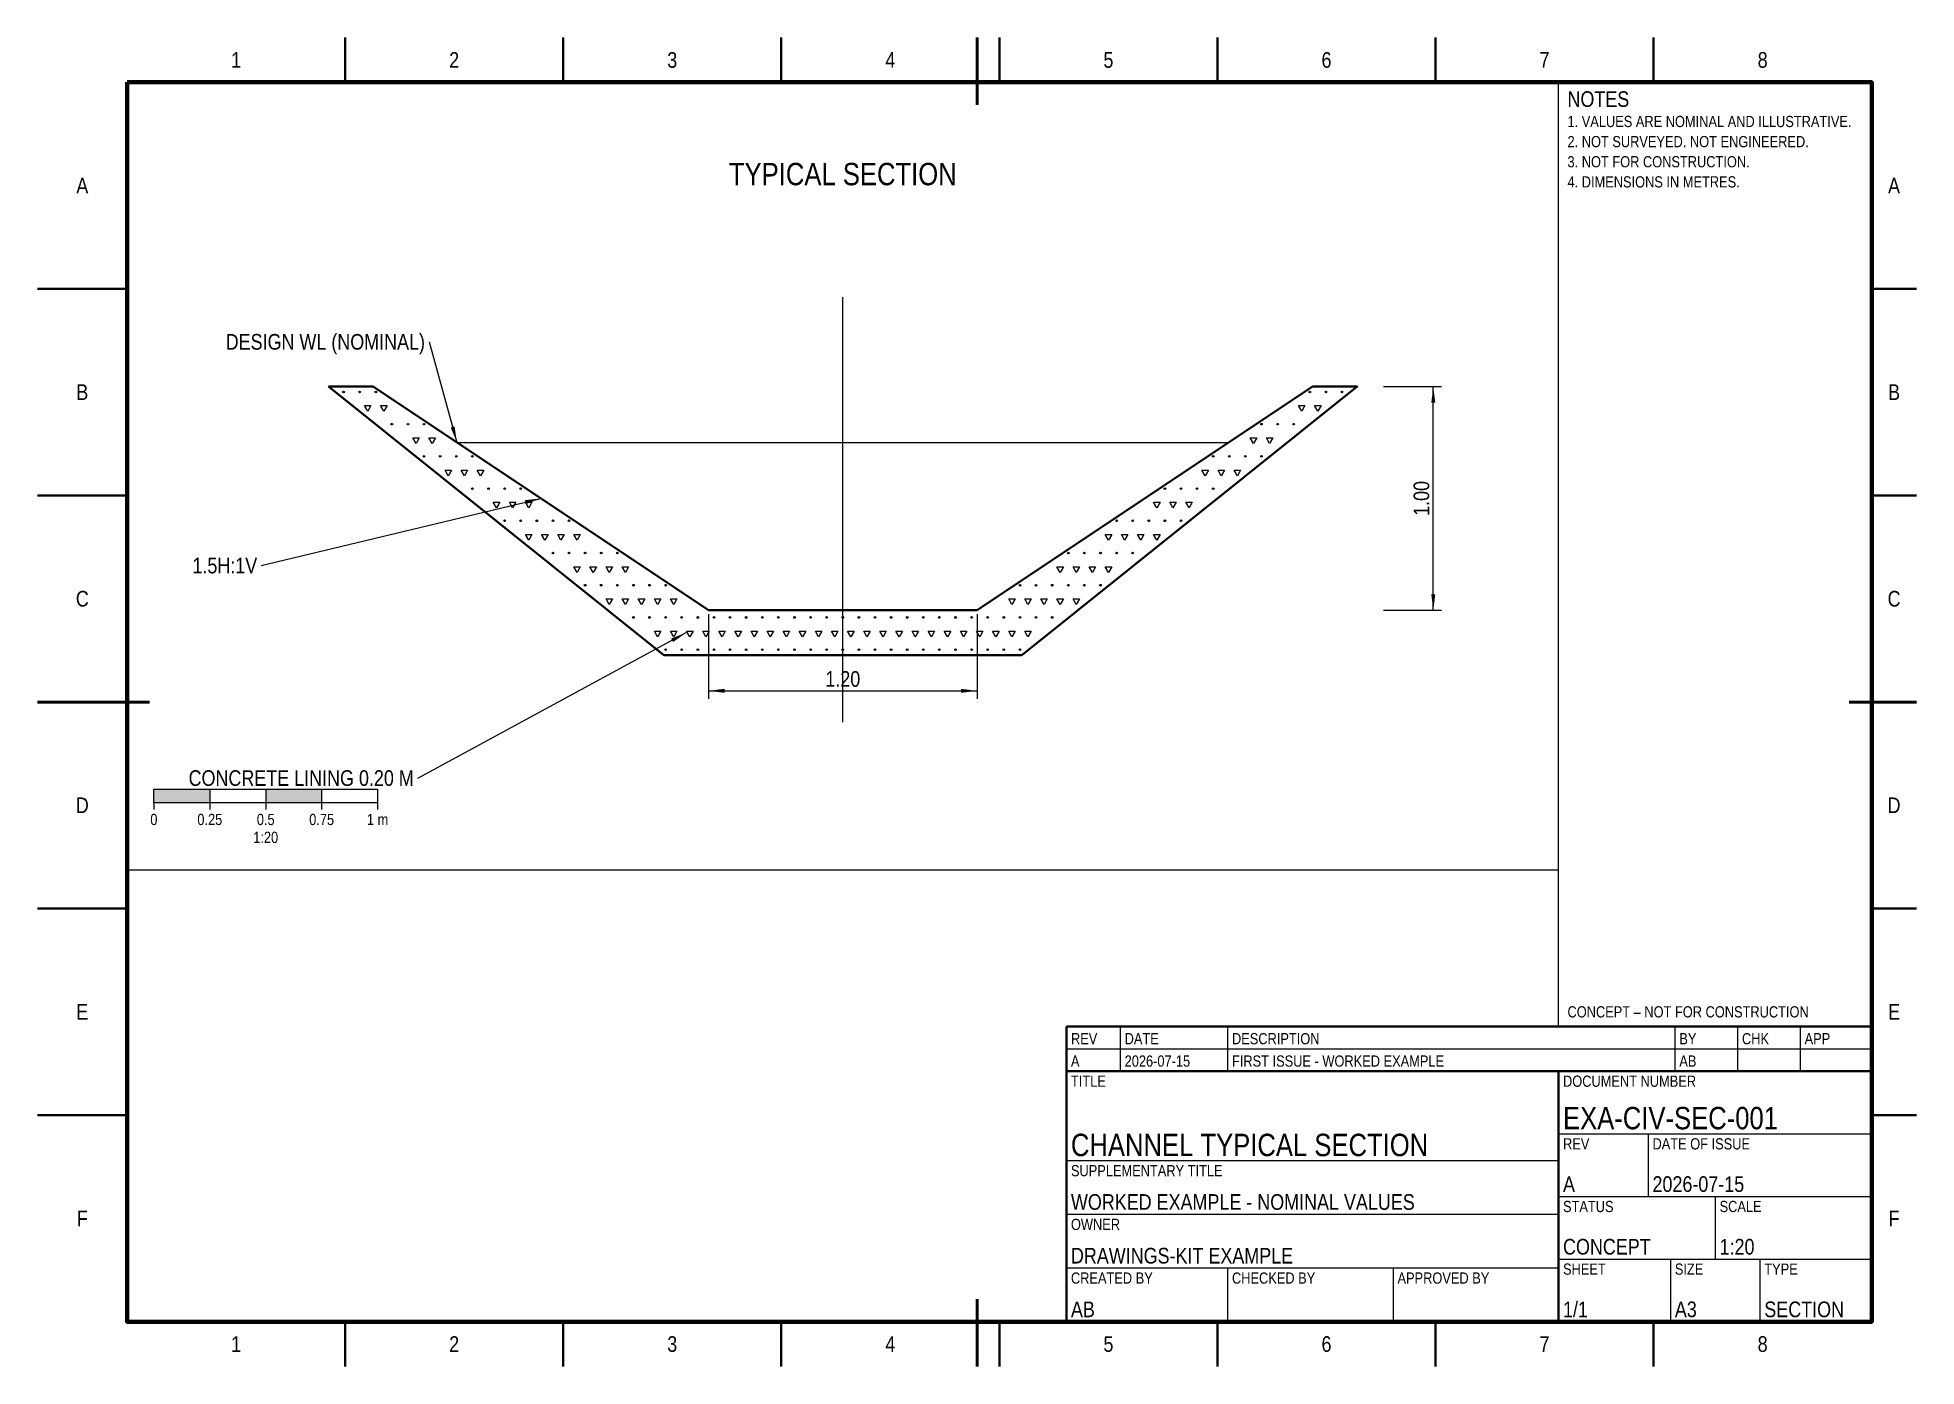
# Paper-space layout 'SHEET' of a CAD drawing. Header units: metres, sheet in millimetres. Extents: x 0 to 420, y 0 to 297.
# The model-space entities are those that its viewports show. They can reach past a viewport. Long polylines and large blocks are cut down to what shows.
import ezdxf
from ezdxf.enums import TextEntityAlignment as Align

# ---------------------------------------------------------------- set-up
doc = ezdxf.new("R2010")
doc.units = ezdxf.units.M
doc.linetypes.add('TDFA_CHAIN_018', pattern=[5.49, 4.32, -0.54, 0.09, -0.54])
doc.linetypes.add('TDFA_DASHED_018', pattern=[2.7, 2.16, -0.54])
for name, color, linetype, lineweight in [('CENTRE', 6, 'TDFA_CHAIN_018', 18), ('DIMENSIONS', 3, 'CONTINUOUS', 18), ('HATCH', 9, 'CONTINUOUS', 18), ('OUTLINE', 7, 'CONTINUOUS', 35), ('TEXT', 30, 'CONTINUOUS', 18), ('TITLEBLOCK', 54, 'CONTINUOUS', 35), ('WATER', 134, 'CONTINUOUS', 18)]:
    doc.layers.add(name, color=color, linetype=linetype, lineweight=lineweight)
doc.layers.add('VIEWPORT', color=7, linetype='Continuous', plot=False)
doc.styles.add('TDFA', font='BarlowSemiCondensed-Regular.ttf')

msp = doc.modelspace()

# ---------------------------------------------------------------- linework, layer by layer
at = {"layer": 'CENTRE', "linetype": 'TDFA_CHAIN_018', "lineweight": 18}
msp.add_line((0, -0.5), (0, 1.4), dxfattribs=at)
at = {"layer": 'OUTLINE', "linetype": 'CONTINUOUS', "lineweight": 35}
msp.add_lwpolyline([(-2.3, 1), (-0.8, -0.2), (0.8, -0.2), (2.3, 1), (2.1, 1), (0.6, 0), (-0.6, 0), (-2.1, 1)], close=True, dxfattribs=at)
at = {"layer": 'WATER', "linetype": 'TDFA_DASHED_018', "lineweight": 18}
msp.add_line((-1.725, 0.75), (1.725, 0.75), dxfattribs=at)

# ---------------------------------------------------------------- texts
at = {"layer": 'TEXT', "style": 'TDFA'}
msp.add_text('TYPICAL SECTION', height=0.1, dxfattribs=at).set_placement((0, 1.9), align=Align.CENTER)

psp = doc.layouts.new('SHEET')

# ---------------------------------------------------------------- hatches: boundary and pattern name
at = {"layer": 'DIMENSIONS', "lineweight": 18}
h = psp.add_hatch(color=7, dxfattribs=at)
h.dxf.hatch_style = 1
h.paths.add_polyline_path([(312, 219), (311.55, 215.4), (312.45, 215.4)])
h = psp.add_hatch(color=7, dxfattribs=at)
h.dxf.hatch_style = 1
h.paths.add_polyline_path([(93.75, 206.5), (93.22, 210.089), (92.353, 209.848)])
h = psp.add_hatch(color=7, dxfattribs=at)
h.dxf.hatch_style = 1
h.paths.add_polyline_path([(112.5, 194), (108.894, 193.597), (109.104, 192.722)])
h = psp.add_hatch(color=7, dxfattribs=at)
h.dxf.hatch_style = 1
h.paths.add_polyline_path([(312, 169), (312.45, 172.6), (311.55, 172.6)])
h = psp.add_hatch(color=7, dxfattribs=at)
h.dxf.hatch_style = 1
h.paths.add_polyline_path([(145, 164), (141.62, 162.681), (142.049, 161.89)])
h = psp.add_hatch(color=7, dxfattribs=at)
h.dxf.hatch_style = 1
h.paths.add_polyline_path([(150, 151), (153.6, 150.55), (153.6, 151.45)])
h = psp.add_hatch(color=7, dxfattribs=at)
h.dxf.hatch_style = 1
h.paths.add_polyline_path([(210, 151), (206.4, 151.45), (206.4, 150.55)])
at = {"layer": 'TITLEBLOCK', "lineweight": 18}
h = psp.add_hatch(color=7, dxfattribs=at)
h.dxf.hatch_style = 1
h.paths.add_polyline_path([(26, 129), (38.5, 129), (38.5, 126), (26, 126)])
h = psp.add_hatch(color=7, dxfattribs=at)
h.dxf.hatch_style = 1
h.paths.add_polyline_path([(51, 129), (63.5, 129), (63.5, 126), (51, 126)])

# ---------------------------------------------------------------- linework, layer by layer
at = {"layer": 'DIMENSIONS', "linetype": 'CONTINUOUS', "lineweight": 18}
for p, q in [((87.5, 229), (93.75, 206.5)), ((300.9, 219), (313.8, 219)), ((312, 169), (312, 219)), ((50, 179), (112.5, 194)), ((150, 168.1), (150, 149.2)), ((210, 168.1), (210, 149.2)), ((300.9, 169), (313.8, 169)), ((85, 131.5), (145, 164)), ((150, 151), (210, 151))]:
    psp.add_line(p, q, dxfattribs=at)
at = {"layer": 'HATCH', "linetype": 'CONTINUOUS', "lineweight": 18}
for points in [[(73.08, 214.74), (74.52, 214.74), (73.8, 213.48)], [(76.68, 214.74), (78.12, 214.74), (77.4, 213.48)], [(281.88, 214.74), (283.32, 214.74), (282.6, 213.48)], [(285.48, 214.74), (286.92, 214.74), (286.2, 213.48)], [(83.88, 207.54), (85.32, 207.54), (84.6, 206.28)], [(87.48, 207.54), (88.92, 207.54), (88.2, 206.28)], [(271.08, 207.54), (272.52, 207.54), (271.8, 206.28)], [(274.68, 207.54), (276.12, 207.54), (275.4, 206.28)], [(91.08, 200.34), (92.52, 200.34), (91.8, 199.08)], [(94.68, 200.34), (96.12, 200.34), (95.4, 199.08)], [(98.28, 200.34), (99.72, 200.34), (99, 199.08)], [(260.28, 200.34), (261.72, 200.34), (261, 199.08)], [(263.88, 200.34), (265.32, 200.34), (264.6, 199.08)], [(267.48, 200.34), (268.92, 200.34), (268.2, 199.08)], [(101.88, 193.14), (103.32, 193.14), (102.6, 191.88)], [(105.48, 193.14), (106.92, 193.14), (106.2, 191.88)], [(109.08, 193.14), (110.52, 193.14), (109.8, 191.88)], [(249.48, 193.14), (250.92, 193.14), (250.2, 191.88)], [(253.08, 193.14), (254.52, 193.14), (253.8, 191.88)], [(256.68, 193.14), (258.12, 193.14), (257.4, 191.88)], [(109.08, 185.94), (110.52, 185.94), (109.8, 184.68)], [(112.68, 185.94), (114.12, 185.94), (113.4, 184.68)], [(116.28, 185.94), (117.72, 185.94), (117, 184.68)], [(119.88, 185.94), (121.32, 185.94), (120.6, 184.68)], [(238.68, 185.94), (240.12, 185.94), (239.4, 184.68)], [(242.28, 185.94), (243.72, 185.94), (243, 184.68)], [(245.88, 185.94), (247.32, 185.94), (246.6, 184.68)], [(249.48, 185.94), (250.92, 185.94), (250.2, 184.68)], [(119.88, 178.74), (121.32, 178.74), (120.6, 177.48)], [(123.48, 178.74), (124.92, 178.74), (124.2, 177.48)], [(127.08, 178.74), (128.52, 178.74), (127.8, 177.48)], [(130.68, 178.74), (132.12, 178.74), (131.4, 177.48)], [(227.88, 178.74), (229.32, 178.74), (228.6, 177.48)], [(231.48, 178.74), (232.92, 178.74), (232.2, 177.48)], [(235.08, 178.74), (236.52, 178.74), (235.8, 177.48)], [(238.68, 178.74), (240.12, 178.74), (239.4, 177.48)], [(127.08, 171.54), (128.52, 171.54), (127.8, 170.28)], [(130.68, 171.54), (132.12, 171.54), (131.4, 170.28)], [(134.28, 171.54), (135.72, 171.54), (135, 170.28)], [(137.88, 171.54), (139.32, 171.54), (138.6, 170.28)], [(141.48, 171.54), (142.92, 171.54), (142.2, 170.28)], [(217.08, 171.54), (218.52, 171.54), (217.8, 170.28)], [(220.68, 171.54), (222.12, 171.54), (221.4, 170.28)], [(224.28, 171.54), (225.72, 171.54), (225, 170.28)], [(227.88, 171.54), (229.32, 171.54), (228.6, 170.28)], [(231.48, 171.54), (232.92, 171.54), (232.2, 170.28)], [(137.88, 164.34), (139.32, 164.34), (138.6, 163.08)], [(141.48, 164.34), (142.92, 164.34), (142.2, 163.08)], [(145.08, 164.34), (146.52, 164.34), (145.8, 163.08)], [(148.68, 164.34), (150.12, 164.34), (149.4, 163.08)], [(152.28, 164.34), (153.72, 164.34), (153, 163.08)], [(155.88, 164.34), (157.32, 164.34), (156.6, 163.08)], [(159.48, 164.34), (160.92, 164.34), (160.2, 163.08)], [(163.08, 164.34), (164.52, 164.34), (163.8, 163.08)], [(166.68, 164.34), (168.12, 164.34), (167.4, 163.08)], [(170.28, 164.34), (171.72, 164.34), (171, 163.08)], [(173.88, 164.34), (175.32, 164.34), (174.6, 163.08)], [(177.48, 164.34), (178.92, 164.34), (178.2, 163.08)], [(181.08, 164.34), (182.52, 164.34), (181.8, 163.08)], [(184.68, 164.34), (186.12, 164.34), (185.4, 163.08)], [(188.28, 164.34), (189.72, 164.34), (189, 163.08)], [(191.88, 164.34), (193.32, 164.34), (192.6, 163.08)], [(195.48, 164.34), (196.92, 164.34), (196.2, 163.08)], [(199.08, 164.34), (200.52, 164.34), (199.8, 163.08)], [(202.68, 164.34), (204.12, 164.34), (203.4, 163.08)], [(206.28, 164.34), (207.72, 164.34), (207, 163.08)], [(209.88, 164.34), (211.32, 164.34), (210.6, 163.08)], [(213.48, 164.34), (214.92, 164.34), (214.2, 163.08)], [(217.08, 164.34), (218.52, 164.34), (217.8, 163.08)], [(220.68, 164.34), (222.12, 164.34), (221.4, 163.08)]]:
    psp.add_lwpolyline(points, close=True, dxfattribs=at)
for centre in [(68.4, 217.8), (72, 217.8), (75.6, 217.8), (284.4, 217.8), (288, 217.8), (291.6, 217.8), (79.2, 210.6), (82.8, 210.6), (86.4, 210.6), (273.6, 210.6), (277.2, 210.6), (280.8, 210.6), (86.4, 203.4), (90, 203.4), (93.6, 203.4), (97.2, 203.4), (262.8, 203.4), (266.4, 203.4), (270, 203.4), (273.6, 203.4), (97.2, 196.2), (100.8, 196.2), (104.4, 196.2), (108, 196.2), (252, 196.2), (255.6, 196.2), (259.2, 196.2), (262.8, 196.2), (104.4, 189), (108, 189), (111.6, 189), (115.2, 189), (118.8, 189), (241.2, 189), (244.8, 189), (248.4, 189), (252, 189), (255.6, 189), (115.2, 181.8), (118.8, 181.8), (122.4, 181.8), (126, 181.8), (129.6, 181.8), (230.4, 181.8), (234, 181.8), (237.6, 181.8), (241.2, 181.8), (244.8, 181.8), (122.4, 174.6), (126, 174.6), (129.6, 174.6), (133.2, 174.6), (136.8, 174.6), (140.4, 174.6), (219.6, 174.6), (223.2, 174.6), (226.8, 174.6), (230.4, 174.6), (234, 174.6), (237.6, 174.6), (133.2, 167.4), (136.8, 167.4), (140.4, 167.4), (144, 167.4), (147.6, 167.4), (151.2, 167.4), (154.8, 167.4), (158.4, 167.4), (162, 167.4), (165.6, 167.4), (169.2, 167.4), (172.8, 167.4), (176.4, 167.4), (180, 167.4), (183.6, 167.4), (187.2, 167.4), (190.8, 167.4), (194.4, 167.4), (198, 167.4), (201.6, 167.4), (205.2, 167.4), (208.8, 167.4), (212.4, 167.4), (216, 167.4), (219.6, 167.4), (223.2, 167.4), (226.8, 167.4), (140.4, 160.2), (144, 160.2), (147.6, 160.2), (151.2, 160.2), (154.8, 160.2), (158.4, 160.2), (162, 160.2), (165.6, 160.2), (169.2, 160.2), (172.8, 160.2), (176.4, 160.2), (180, 160.2), (183.6, 160.2), (187.2, 160.2), (190.8, 160.2), (194.4, 160.2), (198, 160.2), (201.6, 160.2), (205.2, 160.2), (208.8, 160.2), (212.4, 160.2), (216, 160.2), (219.6, 160.2)]:
    psp.add_circle(centre, 0.18, dxfattribs=at)
at = {"layer": 'TITLEBLOCK', "linetype": 'CONTINUOUS', "lineweight": 35}
for p, q in [((68.75, 297), (68.75, 287)), ((117.5, 297), (117.5, 287)), ((166.25, 297), (166.25, 287)), ((215, 297), (215, 287)), ((263.75, 297), (263.75, 287)), ((312.5, 297), (312.5, 287)), ((361.25, 297), (361.25, 287)), ((0, 240.833), (20, 240.833)), ((420, 240.833), (410, 240.833)), ((0, 194.667), (20, 194.667)), ((420, 194.667), (410, 194.667)), ((0, 148.5), (20, 148.5)), ((420, 148.5), (410, 148.5)), ((0, 102.333), (20, 102.333)), ((420, 102.333), (410, 102.333)), ((230, 66), (410, 66)), ((230, 10), (230, 66)), ((340, 66), (340, 10)), ((410, 66), (410, 10)), ((0, 56.167), (20, 56.167)), ((420, 56.167), (410, 56.167)), ((68.75, 0), (68.75, 10)), ((117.5, 0), (117.5, 10)), ((166.25, 0), (166.25, 10)), ((215, 0), (215, 10)), ((410, 10), (230, 10)), ((263.75, 0), (263.75, 10)), ((312.5, 0), (312.5, 10)), ((361.25, 0), (361.25, 10))]:
    psp.add_line(p, q, dxfattribs=at)
at = {"layer": 'TITLEBLOCK', "linetype": 'CONTINUOUS', "lineweight": 50}
for p, q in [((210, 297), (210, 282)), ((0, 148.5), (25, 148.5)), ((420, 148.5), (405, 148.5)), ((210, 0), (210, 15))]:
    psp.add_line(p, q, dxfattribs=at)
at = {"layer": 'TITLEBLOCK', "linetype": 'CONTINUOUS', "lineweight": 18}
for p, q in [((26, 126), (26, 124.5)), ((38.5, 129), (38.5, 126)), ((38.5, 126), (38.5, 124.5)), ((51, 129), (51, 126)), ((51, 126), (51, 124.5)), ((63.5, 129), (63.5, 126)), ((63.5, 126), (63.5, 124.5)), ((76, 126), (76, 124.5)), ((242, 76), (242, 66)), ((266, 76), (266, 66)), ((366, 76), (366, 66)), ((380, 76), (380, 66)), ((394, 76), (394, 66)), ((230, 71), (410, 71)), ((340, 52), (410, 52)), ((360, 52), (360, 38)), ((230, 46), (340, 46)), ((340, 38), (410, 38)), ((375, 38), (375, 24)), ((230, 34), (340, 34)), ((230, 22), (340, 22)), ((266, 22), (266, 10)), ((303, 22), (303, 10)), ((340, 24), (410, 24)), ((365, 24), (365, 10)), ((385, 24), (385, 10))]:
    psp.add_line(p, q, dxfattribs=at)
at = {"layer": 'TITLEBLOCK', "linetype": 'CONTINUOUS', "lineweight": 70}
psp.add_lwpolyline([(20, 287), (410, 287), (410, 10), (20, 10)], close=True, dxfattribs=at)
at = {"layer": 'TITLEBLOCK', "linetype": 'CONTINUOUS', "lineweight": 18}
for points in [[(340, 287), (410, 287), (410, 76), (340, 76)], [(26, 129), (76, 129), (76, 126), (26, 126)]]:
    psp.add_lwpolyline(points, close=True, dxfattribs=at)
at = {"layer": 'TITLEBLOCK', "linetype": 'CONTINUOUS', "lineweight": 35}
psp.add_lwpolyline([(230, 76), (410, 76), (410, 66), (230, 66)], close=True, dxfattribs=at)

# ---------------------------------------------------------------- texts
at = {"layer": 'DIMENSIONS', "style": 'TDFA'}
for s, p in [('DESIGN WL (NOMINAL)', (86.6, 229)), ('1.5H:1V', (49.1, 179)), ('CONCRETE LINING 0.20 M', (84.1, 131.5))]:
    psp.add_text(s, height=3.5, dxfattribs=at).set_placement(p, align=Align.MIDDLE_RIGHT)
psp.add_text('1.00', height=3.5, rotation=90, dxfattribs=at).set_placement((311.1, 194), align=Align.CENTER)
psp.add_text('1.20', height=3.5, dxfattribs=at).set_placement((180, 151.9), align=Align.CENTER)
at = {"layer": 'TITLEBLOCK', "style": 'TDFA'}
for s, p in [('1', (44.375, 292)), ('2', (93.125, 292)), ('3', (141.875, 292)), ('4', (190.625, 292)), ('5', (239.375, 292)), ('6', (288.125, 292)), ('7', (336.875, 292)), ('8', (385.625, 292)), ('A', (10, 263.917)), ('A', (415, 263.917)), ('B', (10, 217.75)), ('B', (415, 217.75)), ('C', (10, 171.583)), ('C', (415, 171.583)), ('D', (10, 125.417)), ('D', (415, 125.417)), ('E', (10, 79.25)), ('E', (415, 79.25)), ('F', (10, 33.083)), ('F', (415, 33.083)), ('1', (44.375, 5)), ('2', (93.125, 5)), ('3', (141.875, 5)), ('4', (190.625, 5)), ('5', (239.375, 5)), ('6', (288.125, 5)), ('7', (336.875, 5)), ('8', (385.625, 5))]:
    psp.add_text(s, height=3.5, dxfattribs=at).set_placement(p, align=Align.MIDDLE_CENTER)
for s, height, p in [('NOTES', 3.5, (342, 281.5)), ('1. VALUES ARE NOMINAL AND ILLUSTRATIVE.', 2.5, (342, 277)), ('2. NOT SURVEYED. NOT ENGINEERED.', 2.5, (342, 272.5)), ('3. NOT FOR CONSTRUCTION.', 2.5, (342, 268)), ('4. DIMENSIONS IN METRES.', 2.5, (342, 263.5)), ('CONCEPT – NOT FOR CONSTRUCTION', 2.5, (342, 78)), ('REV', 2.5, (231, 72)), ('DATE', 2.5, (243, 72)), ('DESCRIPTION', 2.5, (267, 72)), ('BY', 2.5, (367, 72)), ('CHK', 2.5, (381, 72)), ('APP', 2.5, (395, 72)), ('A', 2.5, (231, 67)), ('2026-07-15', 2.5, (243, 67)), ('FIRST ISSUE - WORKED EXAMPLE', 2.5, (267, 67)), ('AB', 2.5, (367, 67)), ('TITLE', 2.5, (231, 62.5)), ('DOCUMENT NUMBER', 2.5, (341, 62.5)), ('EXA-CIV-SEC-001', 5, (341, 53)), ('CHANNEL TYPICAL SECTION', 5, (231, 47)), ('REV', 2.5, (341, 48.5)), ('DATE OF ISSUE', 2.5, (361, 48.5)), ('SUPPLEMENTARY TITLE', 2.5, (231, 42.5)), ('A', 3.5, (341, 39)), ('2026-07-15', 3.5, (361, 39)), ('WORKED EXAMPLE - NOMINAL VALUES', 3.5, (231, 35)), ('STATUS', 2.5, (341, 34.5)), ('SCALE', 2.5, (376, 34.5)), ('OWNER', 2.5, (231, 30.5)), ('DRAWINGS-KIT EXAMPLE', 3.5, (231, 23)), ('CONCEPT', 3.5, (341, 25)), ('1:20', 3.5, (376, 25)), ('CREATED BY', 2.5, (231, 18.5)), ('CHECKED BY', 2.5, (267, 18.5)), ('APPROVED BY', 2.5, (304, 18.5)), ('SHEET', 2.5, (341, 20.5)), ('SIZE', 2.5, (366, 20.5)), ('TYPE', 2.5, (386, 20.5)), ('AB', 3.5, (231, 11)), ('1/1', 3.5, (341, 11)), ('A3', 3.5, (366, 11)), ('SECTION', 3.5, (386, 11))]:
    psp.add_text(s, height=height, dxfattribs=at).set_placement(p)
for s, p in [('0', (26, 121)), ('0.25', (38.5, 121)), ('0.5', (51, 121)), ('0.75', (63.5, 121)), ('1 m', (76, 121)), ('1:20', (51, 117))]:
    psp.add_text(s, height=2.5, dxfattribs=at).set_placement(p, align=Align.CENTER)

# ---------------------------------------------------------------- viewports
at = {"layer": 'VIEWPORT'}
psp.add_viewport(center=(180, 199), size=(320, 176), view_center_point=(0, 0.6), view_height=3.52, dxfattribs=at)

doc.saveas('drawing.dxf')
